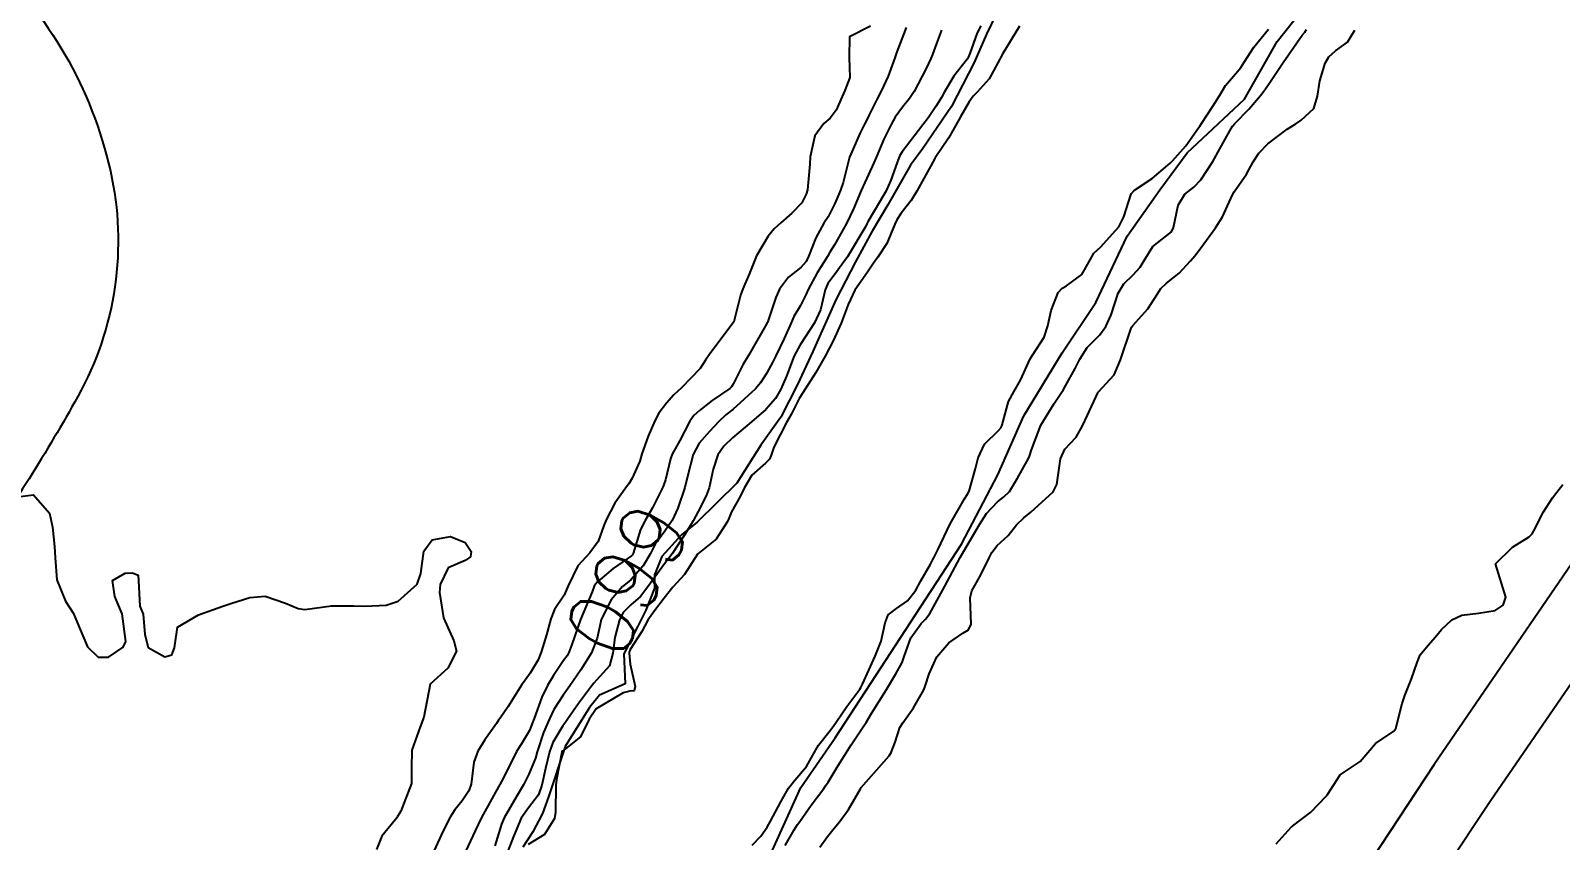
# Model space of a CAD drawing. Header units: metres. Extents: x 292545 to 299085, y 7450245 to 7463078.
# Drawn here: x 295769.3 to 295861.4, y 7459134.8 to 7459183.5 of the extents above; entities that cross this region are included whole.
import ezdxf
from ezdxf.enums import TextEntityAlignment as Align

# ---------------------------------------------------------------- set-up
doc = ezdxf.new("R2010")
doc.units = ezdxf.units.M
for name, color, linetype in [('Cotas', 45, 'Continuous'), ('Curvas de Nivel 1m', 11, 'Continuous'), ('Curvas de Nivel 5m', 15, 'Continuous'), ('Hidrografia', 140, 'Continuous'), ('Linha Férrea', 20, 'Continuous'), ('Vias Primárias', 230, 'Continuous')]:
    doc.layers.add(name, color=color, linetype=linetype)
doc.styles.add('Style-STANDARD', font='STANDARD.shx')

msp = doc.modelspace()

# ---------------------------------------------------------------- linework, layer by layer
at = {"layer": 'Curvas de Nivel 1m', "flags": 128}
for points, elevation in [([(295819.871, 7459183.79), (295818.616, 7459183.155), (295818.597, 7459181.909), (295818.63, 7459180.707), (295818.329, 7459179.912), (295818.173, 7459179.559), (295817.805, 7459178.742), (295817.46, 7459178.261), (295817.081, 7459177.927), (295816.531, 7459177.187), (295816.246, 7459175.935), (295816.223, 7459175.481), (295816.083, 7459173.937), (295816.008, 7459173.678), (295815.741, 7459173.167), (295815.151, 7459172.527), (295814.482, 7459171.952), (295814.088, 7459171.587), (295813.715, 7459171.159), (295813.019, 7459169.97), (295812.588, 7459168.873), (295812.201, 7459167.982), (295812.057, 7459167.604), (295811.653, 7459165.99), (295810.169, 7459164.005), (295809.95, 7459163.685), (295809.625, 7459163.198), (295808.505, 7459162.027), (295808.04, 7459161.6), (295807.599, 7459161.113), (295807.141, 7459160.493), (295806.903, 7459160.047), (295806.498, 7459159.127), (295806.131, 7459158.054), (295805.994, 7459157.618), (295805.541, 7459156.583), (295805.344, 7459156.254), (295805.193, 7459156.063), (295804.502, 7459155.091), (295803.967, 7459154.075), (295803.84, 7459153.746), (295803.5, 7459152.782), (295802.989, 7459152.088), (295802.266, 7459151.313), (295801.699, 7459150.106), (295801.457, 7459149.56), (295800.873, 7459148.692), (295800.656, 7459148.118), (295800.384, 7459147.17), (295800.069, 7459146.124), (295799.875, 7459145.666), (295799.404, 7459144.861), (295799.094, 7459144.438), (295798.888, 7459144.138), (295798.085, 7459142.854), (295797.594, 7459142.157), (295797.503, 7459142.026), (295797.368, 7459141.824), (295796.679, 7459140.84), (295796.246, 7459140.171), (295796.011, 7459139.498), (295795.844, 7459138.175), (295795.714, 7459137.781), (295795.313, 7459137.178), (295794.867, 7459136.625), (295794.587, 7459136.187), (295794.15, 7459135.331), (295793.631, 7459134.196)], 662), ([(295822.029, 7459183.709), (295821.864, 7459183.295), (295821.47, 7459182.253), (295821.339, 7459181.875), (295820.939, 7459180.772), (295820.527, 7459179.883), (295820.279, 7459179.422), (295819.801, 7459178.458), (295819.616, 7459178.072), (295819.526, 7459177.894), (295819.249, 7459177.36), (295818.614, 7459175.907), (295818.234, 7459174.389), (295818.076, 7459173.915), (295817.983, 7459173.683), (295817.741, 7459173.126), (295817.328, 7459172.325), (295817.081, 7459171.926), (295816.584, 7459171.061), (295816.149, 7459169.936), (295816.007, 7459169.63), (295815.696, 7459169.272), (295814.949, 7459168.689), (295814.401, 7459167.953), (295814.176, 7459167.455), (295813.677, 7459165.96), (295813.652, 7459165.897), (295812.531, 7459163.977), (295812.199, 7459163.406), (295811.607, 7459162.25), (295811.513, 7459162.082), (295811.408, 7459161.992), (295810.346, 7459161.258), (295809.593, 7459160.664), (295809.248, 7459160.355), (295809.012, 7459160.019), (295808.41, 7459158.866), (295807.954, 7459158.034), (295807.843, 7459157.752), (295807.54, 7459156.495), (295807.432, 7459156.143), (295807.387, 7459156.041), (295806.754, 7459154.815), (295806.32, 7459154.052), (295806.051, 7459153.511), (295805.597, 7459152.059), (295805.564, 7459151.987), (295805.491, 7459151.919), (295804.389, 7459151.161), (295803.467, 7459150.367), (295803.327, 7459150.22), (295803.256, 7459150.083), (295803.128, 7459149.754), (295802.435, 7459148.095), (295801.91, 7459146.585), (295801.733, 7459146.105), (295801.623, 7459145.904), (295801.415, 7459145.61), (295800.808, 7459144.71), (295800.452, 7459144.119), (295800.097, 7459143.411), (295799.638, 7459142.127), (295799.572, 7459141.926), (295799.362, 7459141.407), (295798.873, 7459140.614), (295798.591, 7459140.141), (295797.861, 7459138.685), (295797.572, 7459138.156), (295797.318, 7459137.706), (295796.767, 7459136.707), (295796.479, 7459136.168), (295796.094, 7459135.369), (295795.529, 7459134.177)], 661), ([(295826.525, 7459183.813), (295826.297, 7459183.385), (295825.848, 7459182.146), (295825.763, 7459181.902), (295825.712, 7459181.821), (295824.884, 7459180.778), (295824.33, 7459179.835), (295824.156, 7459179.498), (295823.809, 7459178.944), (295823.361, 7459178.286), (295823.027, 7459177.851), (295821.777, 7459176.23), (295821.641, 7459176.005), (295821.585, 7459175.872), (295821.109, 7459174.527), (295820.815, 7459173.879), (295820.429, 7459173.197), (295819.725, 7459172.014), (295819.681, 7459171.933), (295819.663, 7459171.891), (295819.592, 7459171.762), (295818.501, 7459169.908), (295817.692, 7459168.813), (295817.315, 7459168.295), (295817.155, 7459167.925), (295816.872, 7459166.721), (295816.519, 7459165.931), (295815.64, 7459164.614), (295815.291, 7459163.943), (295814.826, 7459162.737), (295814.484, 7459161.951), (295814.163, 7459161.389), (295813.591, 7459160.728), (295812.713, 7459159.973), (295811.573, 7459159.012), (295811.052, 7459158.511), (295810.692, 7459157.999), (295810.41, 7459157.142), (295810.167, 7459156.004), (295810.002, 7459155.531), (295809.519, 7459154.582), (295809.21, 7459154.015), (295808.746, 7459153.263), (295807.939, 7459152.033), (295807.75, 7459151.775), (295807.484, 7459151.435), (295806.894, 7459150.624), (295806.485, 7459150.05), (295806.032, 7459149.48), (295805.452, 7459148.962), (295804.999, 7459148.513), (295804.778, 7459148.067), (295804.506, 7459146.995), (295804.374, 7459146.07), (295804.178, 7459145.306), (295803.398, 7459144.441), (295803.224, 7459144.254), (295803.097, 7459144.084), (295802.309, 7459143.023), (295801.671, 7459142.107), (295801.55, 7459141.928), (295801.367, 7459141.686), (295800.773, 7459140.694), (295800.576, 7459140.118), (295800.329, 7459139.124), (295800.099, 7459138.122), (295799.914, 7459137.527), (295799.309, 7459136.763), (295798.871, 7459136.136), (295798.403, 7459135.026), (295798.05, 7459134.148)], 659), ([(295828.839, 7459183.785), (295827.848, 7459182.15), (295827.722, 7459181.924), (295827.665, 7459181.802), (295827.012, 7459180.627), (295826.295, 7459179.815), (295826.06, 7459179.577), (295825.814, 7459179.236), (295825.291, 7459178.334), (295825.023, 7459177.828), (295824.569, 7459177.048), (295823.773, 7459175.869), (295823.752, 7459175.84), (295823.727, 7459175.795), (295822.674, 7459173.861), (295822.319, 7459173.289), (295821.733, 7459172.539), (295821.462, 7459172.138), (295821.345, 7459171.874), (295820.872, 7459170.718), (295820.328, 7459169.884), (295820.064, 7459169.521), (295819.694, 7459168.989), (295818.939, 7459167.901), (295818.527, 7459167.05), (295818.113, 7459165.913), (295817.642, 7459164.863), (295817.143, 7459163.925), (295816.598, 7459162.951), (295815.954, 7459161.936), (295815.808, 7459161.731), (295815.597, 7459161.381), (295815.101, 7459160.431), (295814.828, 7459159.948), (295814.068, 7459158.463), (295813.895, 7459157.965), (295813.794, 7459157.732), (295813.556, 7459157.491), (295812.745, 7459156.778), (295812.271, 7459155.983), (295812.03, 7459155.483), (295811.519, 7459154.556), (295811.352, 7459154.154), (295811.285, 7459153.992), (295810.587, 7459152.915), (295809.493, 7459152.028), (295809.48, 7459152.01), (295808.692, 7459150.804), (295807.992, 7459150.032), (295807.456, 7459149.379), (295806.885, 7459148.61), (295806.485, 7459148.05), (295806.125, 7459147.364), (295805.425, 7459146.287), (295805.364, 7459146.12), (295805.358, 7459146.061), (295805.413, 7459145.408), (295805.725, 7459144.057), (295805.662, 7459143.785), (295805.39, 7459143.77), (295804.999, 7459143.676), (295803.379, 7459142.707), (295802.956, 7459142.094), (295802.439, 7459141.017), (295801.344, 7459140.172), (295801.315, 7459140.139), (295801.307, 7459140.11), (295800.978, 7459138.462), (295800.944, 7459138.114), (295800.927, 7459136.493), (295800.868, 7459136.114), (295800.258, 7459135.15), (295799.279, 7459134.557)], 658), ([(295812.757, 7459134.499), (295813.289, 7459135.044), (295813.663, 7459135.599), (295813.863, 7459135.962), (295814.485, 7459137.123), (295814.95, 7459137.946), (295815.328, 7459138.423), (295816.021, 7459139.248), (295816.419, 7459139.929), (295816.748, 7459140.53), (295817.364, 7459141.307), (295817.638, 7459141.649), (295817.815, 7459141.916), (295818.45, 7459142.842), (295819.247, 7459143.901), (295819.302, 7459143.993), (295819.396, 7459144.201), (295820.154, 7459145.889), (295820.515, 7459146.791), (295820.77, 7459147.877), (295820.95, 7459148.373), (295821.452, 7459148.75), (295822.104, 7459149.216), (295822.598, 7459149.859), (295822.904, 7459150.423), (295823.486, 7459151.417), (295823.636, 7459151.703), (295823.711, 7459151.847), (295823.924, 7459152.271), (295824.678, 7459153.833), (295825.528, 7459155.345), (295825.716, 7459155.633), (295825.814, 7459155.817), (295826.198, 7459157.169), (295826.36, 7459157.812), (295826.738, 7459158.642), (295827.579, 7459159.45), (295827.747, 7459159.633), (295827.811, 7459159.798), (295828.192, 7459161.199), (295828.498, 7459161.791), (295828.907, 7459162.494), (295829.496, 7459163.772), (295829.635, 7459164.001), (295830.331, 7459165.078), (295830.553, 7459165.761), (295830.743, 7459166.679), (295831.166, 7459167.755), (295831.406, 7459168.023), (295831.679, 7459168.169), (295832.585, 7459168.845), (295833.088, 7459169.736), (295833.316, 7459170.125), (295833.71, 7459170.485), (295834.817, 7459171.714), (295835.121, 7459172.321), (295835.568, 7459173.703), (295835.755, 7459173.928), (295836.824, 7459174.628), (295837.77, 7459175.418), (295837.91, 7459175.541), (295838.058, 7459175.677), (295838.858, 7459176.593), (295839.62, 7459177.662), (295839.689, 7459177.766), (295839.797, 7459177.923), (295840.481, 7459178.976), (295840.889, 7459179.639), (295841.247, 7459180.218), (295841.836, 7459180.923), (295842.159, 7459181.308), (295842.368, 7459181.625), (295842.95, 7459182.521), (295843.821, 7459183.61)], 658), ([(295814.742, 7459134.487), (295815.295, 7459135.437), (295815.496, 7459135.742), (295815.629, 7459135.937), (295816.318, 7459136.924), (295817.071, 7459137.923), (295817.177, 7459138.069), (295817.327, 7459138.299), (295817.943, 7459139.307), (295818.312, 7459139.91), (295818.72, 7459140.539), (295819.367, 7459141.505), (295819.528, 7459141.741), (295819.618, 7459141.896), (295819.958, 7459142.471), (295820.85, 7459143.878), (295821.402, 7459144.812), (295821.777, 7459145.499), (295821.911, 7459145.865), (295822.312, 7459146.979), (295822.933, 7459147.855), (295823.188, 7459148.11), (295823.449, 7459148.445), (295824.22, 7459149.839), (295824.645, 7459150.662), (295825.279, 7459151.823), (295825.497, 7459152.193), (295826.095, 7459153.226), (295826.434, 7459153.811), (295826.866, 7459154.459), (295827.527, 7459155.173), (295827.872, 7459155.454), (295828.236, 7459155.793), (295828.734, 7459156.599), (295829.382, 7459157.782), (295829.44, 7459157.905), (295829.568, 7459158.301), (295830.121, 7459159.772), (295830.922, 7459161.086), (295831.377, 7459161.753), (295831.464, 7459161.893), (295831.609, 7459162.153), (295832.188, 7459163.181), (295832.479, 7459163.742), (295832.923, 7459164.455), (295833.648, 7459165.192), (295834.034, 7459165.724), (295834.358, 7459166.418), (295834.782, 7459167.713), (295835.113, 7459168.277), (295835.69, 7459168.828), (295836.108, 7459169.284), (295836.351, 7459169.694), (295836.861, 7459170.539), (295837.718, 7459171.198), (295837.984, 7459171.414), (295838.113, 7459171.676), (295838.389, 7459173.027), (295838.794, 7459173.67), (295839.325, 7459174.096), (295839.762, 7459174.547), (295840.482, 7459175.649), (295841.328, 7459177.177), (295841.571, 7459177.633), (295841.655, 7459177.772), (295841.798, 7459177.936), (295842.644, 7459178.788), (295843.354, 7459179.615), (295843.555, 7459179.884), (295843.83, 7459180.283), (295844.709, 7459181.597), (295845.859, 7459183.238), (295846.007, 7459183.433), (295846.112, 7459183.578)], 659), ([(295768.551, 7459155.477), (295769.529, 7459155.578), (295770.487, 7459154.475), (295770.673, 7459153.641), (295770.776, 7459152.471), (295770.819, 7459151.803), (295770.93, 7459150.468), (295771.454, 7459149.185), (295771.923, 7459148.455), (295772.26, 7459147.627), (295772.764, 7459146.447), (295773.414, 7459145.816), (295774.034, 7459145.814), (295774.908, 7459146.425), (295775.081, 7459146.769), (295774.852, 7459148.426), (295774.409, 7459149.48), (295774.273, 7459150.432), (295775.037, 7459150.865), (295775.478, 7459150.894), (295775.811, 7459150.75), (295775.833, 7459150.415), (295775.917, 7459148.883), (295776.11, 7459148.41), (295776.217, 7459147.194), (295776.412, 7459146.405), (295777.415, 7459145.843), (295777.838, 7459145.964), (295778.014, 7459146.384), (295778.186, 7459147.632), (295779.443, 7459148.37), (295780.918, 7459148.886), (295781.45, 7459149.063), (295782.531, 7459149.411), (295783.455, 7459149.492), (295784.68, 7459149.078), (295785.447, 7459148.741), (295785.85, 7459148.697), (295787.449, 7459148.911), (295788.793, 7459148.913), (295789.449, 7459148.882), (295790.747, 7459148.94), (295791.453, 7459149.195), (295792.601, 7459150.213), (295792.831, 7459150.851), (295793.001, 7459152.207), (295793.5, 7459152.888), (295794.612, 7459153.079), (295795.498, 7459152.715), (295795.858, 7459152.176), (295795.811, 7459151.854), (295795.485, 7459151.639), (295794.477, 7459151.191), (295793.992, 7459150.195), (295793.947, 7459149.706), (295794.184, 7459148.193), (295794.812, 7459146.803), (295794.977, 7459146.184), (295794.44, 7459145.157), (295793.393, 7459144.2), (295793.001, 7459142.206), (295792.782, 7459141.624), (295792.279, 7459140.216), (295792.256, 7459139.14), (295792.26, 7459138.216), (295791.627, 7459136.546), (295791.427, 7459136.228), (295791.379, 7459136.151), (295791.3, 7459136.045), (295790.477, 7459135.046), (295790.157, 7459134.241)], 663), ([(295844.288, 7459134.595), (295845.193, 7459135.591), (295845.243, 7459135.642), (295845.294, 7459135.677), (295846.378, 7459136.503), (295847.322, 7459137.484), (295847.356, 7459137.526), (295847.379, 7459137.559), (295848.142, 7459138.744), (295849.343, 7459139.54), (295850.266, 7459140.618), (295851.361, 7459141.372), (295851.497, 7459141.518), (295851.873, 7459143.025), (295852.021, 7459143.511), (295852.423, 7459144.525), (295852.77, 7459145.5), (295852.96, 7459145.957), (295853.429, 7459146.545), (295853.883, 7459147.039), (295854.229, 7459147.482), (295854.863, 7459148.062), (295855.452, 7459148.348), (295856.462, 7459148.463), (295857.455, 7459148.636), (295857.944, 7459148.949), (295858.1, 7459149.434), (295857.483, 7459151.44), (295858.497, 7459152.431), (295859.507, 7459153.058), (295859.693, 7459153.236), (295859.782, 7459153.417), (295860.364, 7459154.572), (295860.904, 7459155.406), (295861.183, 7459155.757), (295861.541, 7459156.215)], 661)]:
    msp.add_lwpolyline(points, dxfattribs=dict(at, elevation=elevation))
at = {"layer": 'Curvas de Nivel 5m', "elevation": 660, "flags": 128}
for points in [[(295824.16, 7459183.545), (295823.856, 7459182.745), (295823.605, 7459182.086), (295823.508, 7459181.845), (295823.232, 7459181.244), (295822.508, 7459179.86), (295822.236, 7459179.445), (295821.809, 7459178.912), (295821.365, 7459178.308), (295821.118, 7459177.877), (295820.68, 7459176.985), (295820.22, 7459175.886), (295820.089, 7459175.568), (295819.763, 7459174.863), (295819.324, 7459173.896), (295818.848, 7459172.792), (295818.444, 7459171.909), (295817.71, 7459170.624), (295817.441, 7459170.187), (295817.284, 7459169.924), (295816.675, 7459168.949), (295816.121, 7459167.936), (295815.99, 7459167.625), (295815.669, 7459166.986), (295815.275, 7459166.327), (295815.104, 7459165.945), (295814.683, 7459164.989), (295814.175, 7459163.955), (295813.999, 7459163.585), (295813.617, 7459162.882), (295813.252, 7459162.322), (295812.961, 7459161.97), (295811.59, 7459160.729), (295811.184, 7459160.4), (295810.749, 7459159.998), (295810.184, 7459159.397), (295809.57, 7459158.687), (295809.21, 7459158.015), (295808.872, 7459156.691), (295808.709, 7459156.022), (295808.287, 7459154.795), (295807.943, 7459154.034), (295807.507, 7459153.399), (295806.927, 7459152.618), (295806.636, 7459152.049), (295806.21, 7459151.324), (295805.47, 7459150.499), (295805.238, 7459150.29), (295804.965, 7459150.065), (295804.267, 7459149.26), (295803.68, 7459148.078), (295803.63, 7459147.89), (295803.432, 7459146.954), (295803.1, 7459146.085), (295802.446, 7459145.056), (295801.79, 7459144.104), (295801.387, 7459143.527), (295800.827, 7459142.667), (295800.557, 7459142.118), (295800.197, 7459141.285), (295799.828, 7459140.125), (295799.717, 7459139.749), (295799.329, 7459138.786), (295798.993, 7459138.135), (295798.565, 7459137.39), (295797.834, 7459136.152), (295797.672, 7459135.78), (295797.278, 7459134.469)], [(295816.823, 7459134.381), (295817.29, 7459135.035), (295817.691, 7459135.522), (295818.011, 7459135.913), (295818.566, 7459136.652), (295819.279, 7459137.9), (295819.296, 7459137.928), (295819.324, 7459137.975), (295821.006, 7459139.875), (295821.132, 7459140.087), (295821.355, 7459140.696), (295821.652, 7459141.584), (295821.817, 7459141.866), (295822.464, 7459142.778), (295823.083, 7459143.853), (295823.171, 7459144.076), (295823.403, 7459144.819), (295823.871, 7459145.843), (295824.584, 7459146.674), (295825.435, 7459147.266), (295825.783, 7459147.472), (295825.929, 7459147.815), (295825.879, 7459149.396), (295825.981, 7459149.815), (295826.511, 7459150.776), (295827.012, 7459151.805), (295827.171, 7459152.128), (295827.5, 7459152.541), (295828.154, 7459153.143), (295828.669, 7459153.788), (295829.096, 7459154.206), (295829.52, 7459154.537), (295830.877, 7459155.76), (295831.093, 7459156.203), (295831.305, 7459157.754), (295831.569, 7459158.345), (295832.257, 7459159.062), (295832.635, 7459159.739), (295832.945, 7459160.381), (295833.561, 7459161.73), (295833.576, 7459161.757), (295833.604, 7459161.791), (295834.534, 7459162.801), (295834.929, 7459163.711), (295835.563, 7459165.612), (295835.606, 7459165.701), (295835.654, 7459165.768), (295836.568, 7459166.786), (295837.143, 7459167.685), (295837.352, 7459168.009), (295837.683, 7459168.328), (295838.447, 7459168.917), (295839.139, 7459169.666), (295839.391, 7459169.978), (295839.71, 7459170.383), (295840.644, 7459171.646), (295841.051, 7459172.323), (295841.652, 7459173.632), (295841.755, 7459173.813), (295842.502, 7459174.886), (295842.902, 7459175.619), (295843.252, 7459176.142), (295843.784, 7459176.706), (295844.952, 7459177.593), (295845.466, 7459177.917), (295845.801, 7459178.129), (295846.552, 7459178.832), (295846.782, 7459179.57), (295846.912, 7459180.49), (295847.227, 7459181.566), (295847.458, 7459181.952), (295847.85, 7459182.308), (295848.575, 7459182.833), (295849.023, 7459183.548)]]:
    msp.add_lwpolyline(points, dxfattribs=at)
at = {"layer": 'Hidrografia'}
for points in [[(295813.505, 7459133.146), (295815.698, 7459137.979), (295817.752, 7459140.968), (295825.351, 7459152.624), (295827.544, 7459156.796), (295829.11, 7459160.342), (295831.414, 7459164.129), (295833.433, 7459167.154), (295835.313, 7459171.152), (295837.297, 7459173.933), (295838.933, 7459176.158), (295842.39, 7459179.387), (295844.34, 7459182.863), (295846.811, 7459185.992)], [(295827.441, 7459184.504), (295826.868, 7459183.316), (295826.119, 7459181.6), (295824.753, 7459178.96), (295823.03, 7459176.428), (295822.281, 7459175.416), (295820.915, 7459173.04), (295819.99, 7459171.456), (295818.976, 7459169.608), (295817.787, 7459167.32), (295816.417, 7459164.215), (295815.492, 7459162.235), (295814.478, 7459160.255), (295813.289, 7459158.583), (295811.835, 7459156.295), (295809.443, 7459153.938), (295808.518, 7459153.19), (295807.329, 7459151.87), (295806.888, 7459150.77), (295806.888, 7459149.978), (295806.359, 7459148.658), (295805.875, 7459147.69), (295805.038, 7459146.018), (295805.126, 7459144.214), (295803.582, 7459143.533), (295802.965, 7459142.785), (295801.511, 7459140.453), (295800.498, 7459137.417), (295800.145, 7459136.405), (295799.572, 7459135.305), (295798.956, 7459134.381)]]:
    msp.add_lwpolyline(points, dxfattribs=at)
at = {"layer": 'Linha Férrea', "linetype": 'Continuous'}
for points in [[(295884.926, 7459183.774), (295877.753, 7459173.758), (295870.647, 7459163.599), (295864.572, 7459155.077), (295853.798, 7459139.366), (295848.454, 7459131.25), (295837.618, 7459115.728), (295829.826, 7459104.576), (295823.429, 7459095.099), (295818.654, 7459088.072), (295803.779, 7459065.062), (295798.463, 7459056.301), (295797.561, 7459054.895), (295795.467, 7459052.332), (295790.894, 7459044.474), (295787.537, 7459038.277), (295784.563, 7459032.85), (295780.528, 7459024.565), (295777.915, 7459019.521), (295775.28, 7459013.822), (295772.645, 7459007.921), (295769.76, 7459000.934), (295766.066, 7458991.656)], [(295867.907, 7459152.779), (295857.16, 7459137.132), (295851.787, 7459129.054), (295840.95, 7459113.461), (295833.212, 7459102.313), (295826.78, 7459092.851), (295822.014, 7459085.855), (295807.237, 7459062.902), (295802.026, 7459054.528), (295800.839, 7459052.855), (295798.942, 7459049.923), (295794.453, 7459042.756), (295791.139, 7459036.413), (295788.309, 7459030.913), (295784.294, 7459022.673), (295781.701, 7459017.666), (295779.117, 7459012.078), (295776.518, 7459006.257), (295773.667, 7458999.35), (295770.021, 7458990.194), (295760.792, 7458963.163)]]:
    msp.add_lwpolyline(points, dxfattribs=at)
at = {"layer": 'Vias Primárias'}
msp.add_lwpolyline([(295865.572, 7458514.458), (295785.415, 7458724.289, 0.420495), (295782.042, 7458723.873, 0.087123), (295780.124, 7458722.266), (295769.608, 7458740.52), (295808.781, 7458774.298), (295829.054, 7458793.425), (295849.257, 7458813.022), (295861.58, 7458829.293, 0.619503), (295854.29, 7458845.204, -0.023983), (295817.222, 7458849.776, -0.302133), (295779.078, 7458893.566, -0.041596), (295794.767, 7458961.414, -0.007394), (295808.303, 7459013.8, -0.044215), (295837.903, 7459082.123, -0.03276), (295875.911, 7459139.851, -0.031206), (295922.635, 7459201.131, -0.025451), (295970.219, 7459249.95), (295975.417, 7459254.165), (296004.791, 7459280.392), (296030.372, 7459299.512), (296059.88, 7459319.214), (296102.964, 7459347.576)], format="xyb", dxfattribs=at)
at = {"layer": 'Vias Primárias', "elevation": 684.803}
msp.add_lwpolyline([(295766.706, 7459187.955, -0.152769), (295774.146, 7459175.077, -0.184109), (295772.186, 7459161.504, -0.027501), (295766.052, 7459151.776)], format="xyb", dxfattribs=at)

# ---------------------------------------------------------------- texts
at = {"layer": 'Cotas', "style": 'Style-STANDARD'}
msp.add_text('660', height=4, rotation=241.09125, dxfattribs=at).set_placement((295805.241, 7459150.488, 660), align=Align.MIDDLE_CENTER)

doc.saveas('drawing.dxf')
